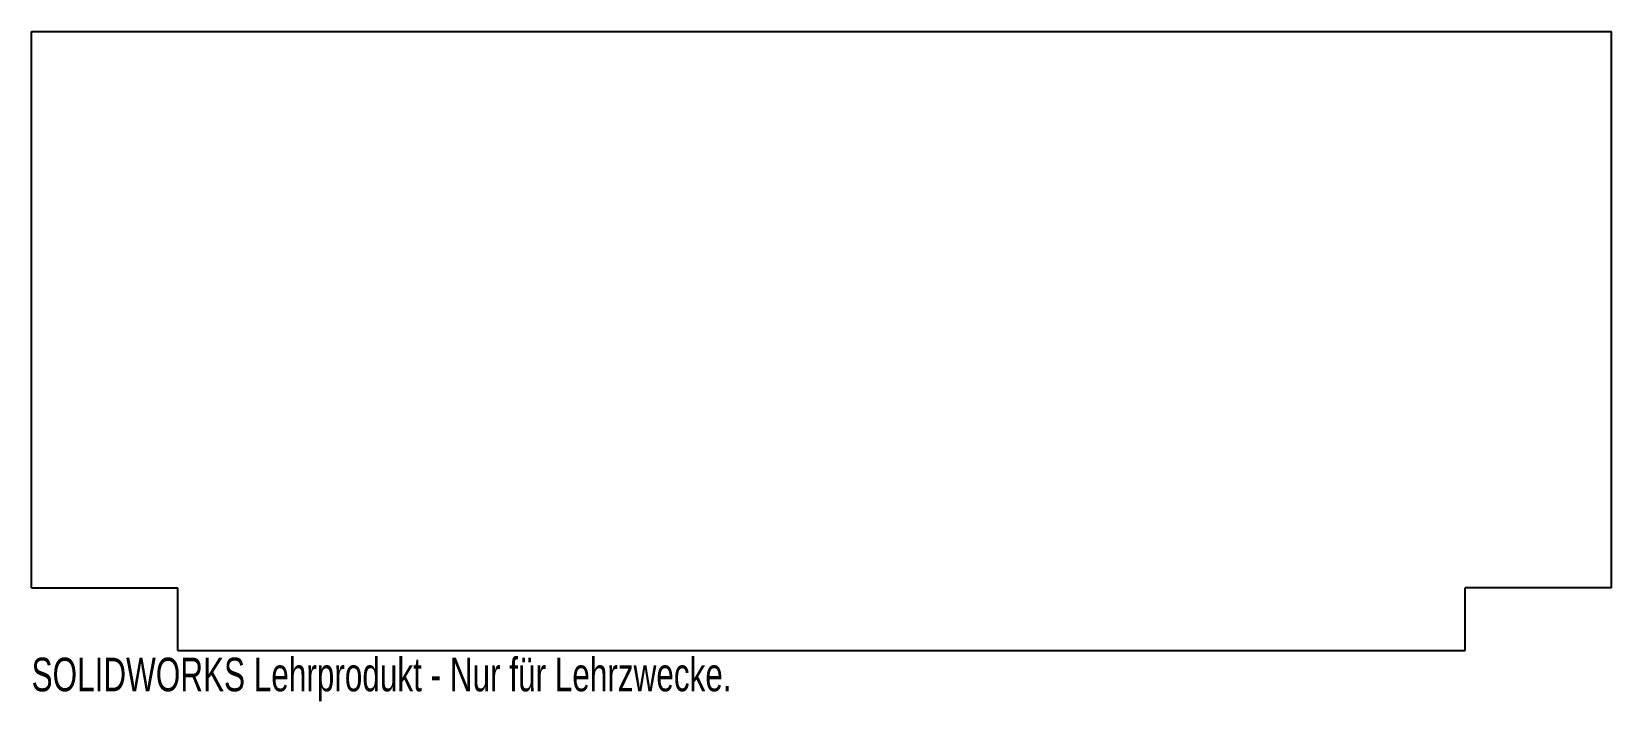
# Model space of a CAD drawing. Header units: millimetres. Extents: x -114 to 114, y -52 to 44.
import ezdxf

# ---------------------------------------------------------------- set-up
doc = ezdxf.new("R2010")
doc.units = ezdxf.units.MM
doc.styles.add('SLDTEXTSTYLE0', font='TXT', dxfattribs={"width": 0.7})

msp = doc.modelspace()

# ---------------------------------------------------------------- linework, layer by layer
at = {"color": 7, "linetype": 'Continuous', "lineweight": 25}
for p, q in [((-113.5, -35.5), (-113.5, 44.5)), ((-113.5, 44.5), (113.5, 44.5)), ((113.5, -35.5), (113.5, 44.5)), ((-113.5, -35.5), (-92.5, -35.5)), ((-92.5, -44.5), (-92.5, -35.5)), ((113.5, -35.5), (92.5, -35.5)), ((92.5, -44.5), (92.5, -35.5)), ((-92.5, -44.5), (92.5, -44.5))]:
    msp.add_line(p, q, dxfattribs=at)

# ---------------------------------------------------------------- texts
at = {"color": 7, "linetype": 'Continuous', "insert": (-113.5, -45.52), "char_height": 4.8336, "attachment_point": 1, "style": 'SLDTEXTSTYLE0'}
msp.add_mtext('SOLIDWORKS Lehrprodukt - Nur für Lehrzwecke.', dxfattribs=at)

doc.saveas('drawing.dxf')
